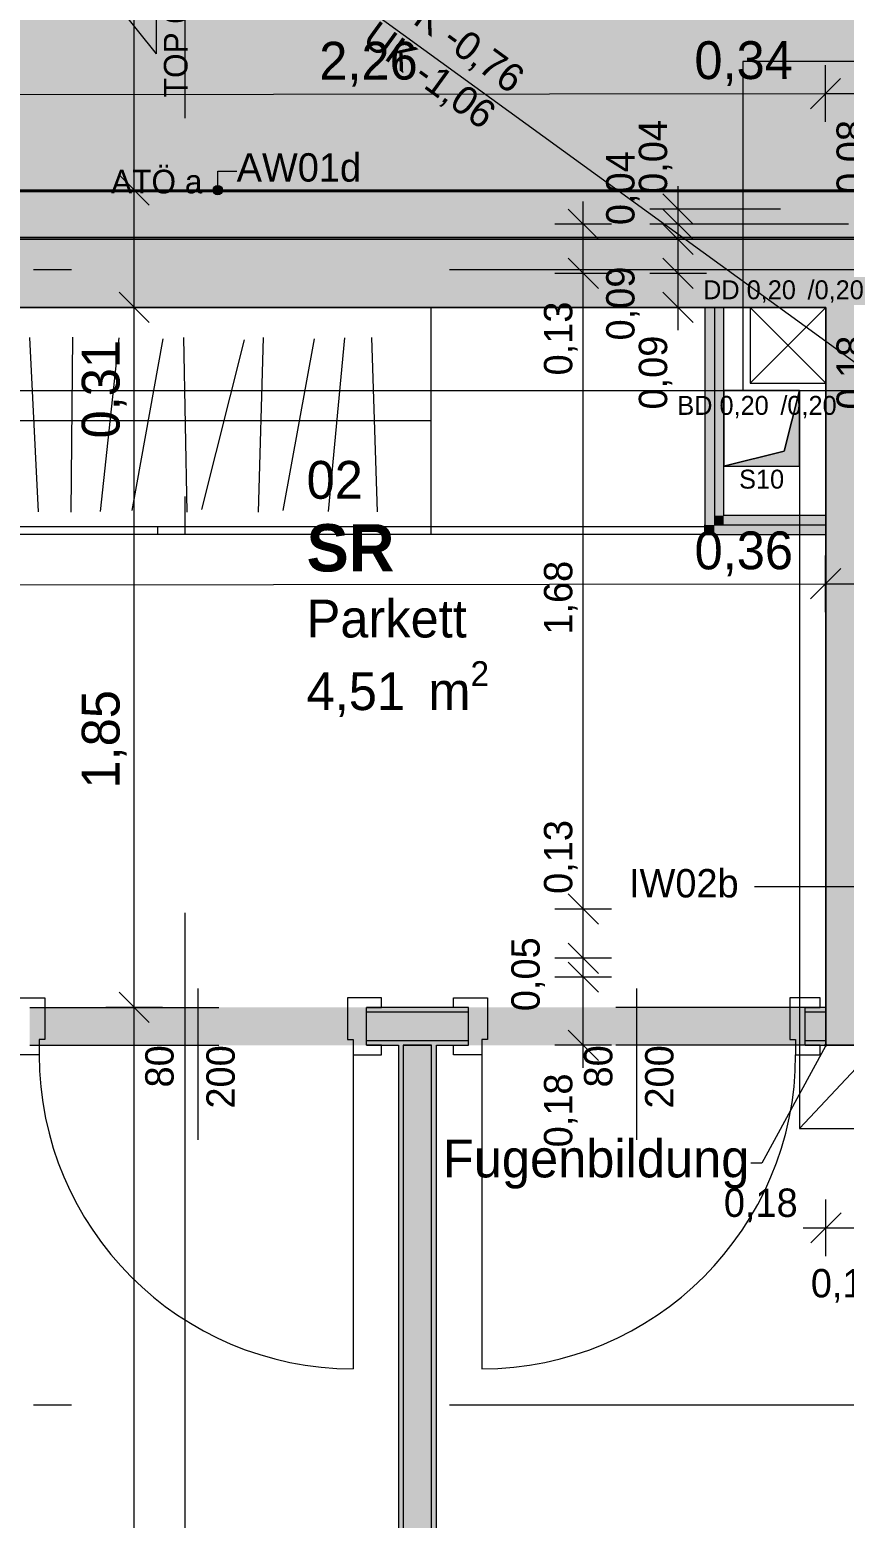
# Model space of a CAD drawing. Header units: metres. Extents: x -3.9 to 83, y -38 to 6.2.
# Drawn here: x 5.59 to 7.743, y -27.3 to -23.366 of the extents above; entities that cross this region are included whole.
import ezdxf

# ---------------------------------------------------------------- set-up
doc = ezdxf.new("R2010")
doc.units = ezdxf.units.M
doc.header["$MEASUREMENT"] = 0
for name, pattern in [('Achse', [0.004, 0.002, -0.001, 0, -0.001]), ('Strichlinie eng', [0.002, 0.0015, -0.0005]), ('Untersicht', [0.001, 0.0005, -0.0005])]:
    doc.linetypes.add(name, pattern=pattern)
for name, color, linetype in [('0._EG PP_2_000 Achsraster', 7, 'Continuous'), ('0._EG PP_2_110 Wand Aussen', 7, 'Continuous'), ('0._EG PP_2_120 Wand Innen tragend', 7, 'Continuous'), ('0._EG PP_2_130 Wand Innen', 7, 'Continuous'), ('0._EG PP_2_170 Schachtwände', 7, 'Continuous'), ('0._EG PP_2_210 Decke', 7, 'Continuous'), ('0._EG PP_2_220 Bodenaufbau', 7, 'Continuous'), ('0._EG PP_2_221 Bodenaufbau - Abdichtung', 7, 'Continuous'), ('0._EG PP_2_221 Bodenaufbau - Terrassenbelag', 7, 'Continuous'), ('0._EG PP_2_270 Deckendurchbruchsymbol', 7, 'Continuous'), ('0._EG PP_2_510 Möblierung', 7, 'Continuous'), ('0._EG PP_2_810 Raum', 7, 'Continuous'), ('0._EG PP_2_910 Allgemein Bemaßung.x', 7, 'Continuous'), ('0._EG PP_2_915 Allgemein Beschriftung.x', 7, 'Continuous'), ('0._EG PP_2_945 Einreichplan Beschriftung', 7, 'Continuous'), ('0._EG PP_2_950 Polierplan Bemaßung', 7, 'Continuous'), ('0._EG PP_2_955 Polierplan Beschriftung', 7, 'Continuous')]:
    doc.layers.add(name, color=color, linetype=linetype)
doc.styles.add('ERSTELLTER_STIL_10', font='')
doc.styles.add('ERSTELLTER_STIL_2', font='')
doc.styles.get('ERSTELLTER_STIL_10').set_extended_font_data('Eurostile', bold=True)
doc.styles.get('ERSTELLTER_STIL_2').set_extended_font_data('Eurostile')

msp = doc.modelspace()

# ---------------------------------------------------------------- hatches: boundary and pattern name
at = {"layer": '0._EG PP_2_110 Wand Aussen', "linetype": 'Continuous', "lineweight": 13, "true_color": 0xff6400}
msp.add_hatch(color=30, dxfattribs=at).paths.add_polyline_path([(5.43, -23.915), (7.875, -23.915), (7.875, -23.795), (5.43, -23.795)])
at = {"layer": '0._EG PP_2_110 Wand Aussen', "linetype": 'Continuous', "lineweight": 0, "true_color": 0x373737}
msp.add_hatch(color=250, dxfattribs=at).paths.add_polyline_path([(5.31, -23.92), (7.875, -23.92), (7.875, -23.915), (5.31, -23.915)])
at = {"layer": '0._EG PP_2_110 Wand Aussen', "linetype": 'Continuous', "lineweight": 13, "true_color": 0x3f7f02}
msp.add_hatch(color=76, dxfattribs=at).paths.add_polyline_path([(5.305, -24.1), (7.875, -24.1), (7.875, -23.92), (5.305, -23.92)])
at = {"layer": '0._EG PP_2_120 Wand Innen tragend', "linetype": 'Continuous', "lineweight": 13, "true_color": 0x3f7f02}
for points in [[(7.875, -25.87), (7.875, -24.1), (7.695, -24.1), (7.695, -25.87)], [(7.875, -25.87), (7.695, -26.05), (7.875, -26.05)], [(7.695, -25.87), (7.695, -26.05), (7.875, -25.87)]]:
    msp.add_hatch(color=76, dxfattribs=at).paths.add_polyline_path(points)
at = {"layer": '0._EG PP_2_130 Wand Innen', "linetype": 'Continuous', "lineweight": 0, "true_color": 0xffffff}
for points in [[(6.48, -26.05), (6.48, -25.95), (5.59, -25.95), (5.59, -26.05)], [(6.75, -26.05), (7.64, -26.05), (7.64, -25.95), (6.75, -25.95)]]:
    msp.add_hatch(color=7, dxfattribs=at).paths.add_polyline_path(points)
at = {"layer": '0._EG PP_2_130 Wand Innen', "linetype": 'Continuous', "lineweight": 13, "true_color": 0xfb02fe}
for points in [[(6.48, -25.95), (6.48, -25.9625), (6.75, -25.9625), (6.75, -25.95)], [(7.64, -25.95), (7.64, -25.9625), (7.695, -25.9625), (7.695, -25.95)], [(6.48, -26.0375), (6.48, -26.05), (6.75, -26.05), (6.75, -26.0375)], [(7.695, -26.0375), (7.64, -26.0375), (7.64, -26.05), (7.695, -26.05)], [(6.565, -26.05), (6.565, -31.2), (6.5775, -31.2), (6.5775, -26.05)], [(6.665, -31.2), (6.665, -26.05), (6.6525, -26.05), (6.6525, -31.2)]]:
    msp.add_hatch(color=6, dxfattribs=at).paths.add_polyline_path(points)
at = {"layer": '0._EG PP_2_130 Wand Innen', "linetype": 'Continuous', "lineweight": 13, "true_color": 0xffaa00}
for points in [[(6.48, -26.0375), (6.75, -26.0375), (6.75, -25.9625), (6.48, -25.9625)], [(7.64, -26.0375), (7.695, -26.0375), (7.695, -25.9625), (7.64, -25.9625)], [(6.6525, -31.2), (6.6525, -26.05), (6.5775, -26.05), (6.5775, -31.2)]]:
    msp.add_hatch(color=40, dxfattribs=at).paths.add_polyline_path(points)
at = {"layer": '0._EG PP_2_170 Schachtwände', "linetype": 'Continuous', "lineweight": 13, "true_color": 0xfb02fe}
for points in [[(7.4, -24.675), (7.4, -24.1), (7.375, -24.1), (7.375, -24.675)], [(7.425, -24.65), (7.425, -24.1), (7.4, -24.1), (7.4, -24.65)], [(7.4, -24.65), (7.4, -24.675), (7.425, -24.65)], [(7.425, -24.65), (7.4, -24.675), (7.425, -24.675)], [(7.425, -24.675), (7.695, -24.675), (7.695, -24.65), (7.425, -24.65)], [(7.375, -24.675), (7.375, -24.7), (7.4, -24.675)], [(7.375, -24.7), (7.4, -24.7), (7.4, -24.675)], [(7.4, -24.675), (7.4, -24.7), (7.695, -24.7), (7.695, -24.675)]]:
    msp.add_hatch(color=6, dxfattribs=at).paths.add_polyline_path(points)
at = {"layer": '0._EG PP_2_221 Bodenaufbau - Terrassenbelag', "linetype": 'Continuous', "lineweight": 0, "true_color": 0x111111}
msp.add_hatch(color=250, dxfattribs=at).paths.add_polyline_path([(6.92, -20.735), (5.435, -20.735), (5.435, -23.7911), (10.035, -23.79), (10.035, -23.63), (10.96, -23.63), (10.96, -23.79), (12.335, -23.7912), (12.335, -22.56), (12.065, -22.56), (12.065, -21.0987), (10.845, -21.0987), (10.845, -22.29), (6.92, -22.29)])
at = {"layer": '0._EG PP_2_270 Deckendurchbruchsymbol', "linetype": 'Continuous', "lineweight": 0}
msp.add_hatch(color=8, dxfattribs=at).paths.add_polyline_path([(7.425, -24.52), (7.625, -24.52), (7.625, -24.32), (7.5846, -24.4796)])
at = {"layer": '0._EG PP_2_915 Allgemein Beschriftung.x', "linetype": 'Continuous', "lineweight": 0, "true_color": 0x000000}
msp.add_hatch(color=18, dxfattribs=at).paths.add_polyline_path([(6.0746, -23.79), (6.0755, -23.7948), (6.0782, -23.7988), (6.0823, -23.8015), (6.0871, -23.8025), (6.0919, -23.8015), (6.0959, -23.7988), (6.0986, -23.7948), (6.0996, -23.79), (6.0986, -23.7852), (6.0959, -23.7812), (6.0919, -23.7785), (6.0871, -23.7775), (6.0823, -23.7785), (6.0782, -23.7812), (6.0755, -23.7852)])
at = {"layer": '0._EG PP_2_955 Polierplan Beschriftung', "linetype": 'Continuous', "lineweight": 13, "true_color": 0xfb02fe}
msp.add_hatch(color=6, dxfattribs=at).paths.add_polyline_path([(7.6925, -26.05), (7.6927, -26.051), (7.6933, -26.0518), (7.6941, -26.0523), (7.695, -26.0525), (7.696, -26.0523), (7.6968, -26.0518), (7.6973, -26.051), (7.6975, -26.05), (7.6973, -26.049), (7.6968, -26.0482), (7.696, -26.0477), (7.695, -26.0475), (7.6941, -26.0477), (7.6933, -26.0482), (7.6927, -26.049)])

# ---------------------------------------------------------------- linework, layer by layer
at = {"layer": '0._EG PP_2_000 Achsraster', "color": 5, "linetype": 'Achse', "lineweight": 0, "ltscale": 1000}
for p, q in [((6, 3), (6, -36)), ((-1.5, -24), (21, -24)), ((-1.5, -27), (21, -27))]:
    msp.add_line(p, q, dxfattribs=at)
at = {"layer": '0._EG PP_2_110 Wand Aussen', "color": 7, "linetype": 'Continuous', "lineweight": 13, "ltscale": 1000}
for p, q in [((7.875, -23.795), (5.43, -23.795)), ((7.875, -23.915), (5.31, -23.915))]:
    msp.add_line(p, q, dxfattribs=at)
at = {"layer": '0._EG PP_2_110 Wand Aussen', "color": 7, "linetype": 'Continuous', "lineweight": 18, "ltscale": 1000}
msp.add_line((7.875, -23.92), (5.305, -23.92), dxfattribs=at)
at = {"layer": '0._EG PP_2_110 Wand Aussen', "color": 7, "linetype": 'Continuous', "lineweight": 13, "ltscale": 1000, "flags": 128}
msp.add_lwpolyline([(7.875, -23.79), (5.435, -23.79)], dxfattribs=at)
at = {"layer": '0._EG PP_2_110 Wand Aussen', "color": 7, "linetype": 'Continuous', "lineweight": 18, "ltscale": 1000, "flags": 128}
msp.add_lwpolyline([(5.125, -24.1), (7.695, -24.1)], dxfattribs=at)
at = {"layer": '0._EG PP_2_120 Wand Innen tragend', "color": 7, "linetype": 'Continuous', "lineweight": 18, "ltscale": 1000, "flags": 128}
for points in [[(7.695, -24.1), (7.695, -26.05)], [(7.695, -26.05), (7.875, -26.05)]]:
    msp.add_lwpolyline(points, dxfattribs=at)
at = {"layer": '0._EG PP_2_130 Wand Innen', "color": 7, "linetype": 'Continuous', "lineweight": 13, "ltscale": 1000}
for p, q in [((6.035, -26.3), (6.035, -25.9)), ((7.195, -26.3), (7.195, -25.9)), ((6.445, -26.075), (6.445, -26.905)), ((6.785, -26.075), (6.785, -26.905))]:
    msp.add_line(p, q, dxfattribs=at)
at = {"layer": '0._EG PP_2_130 Wand Innen', "color": 8, "linetype": 'Continuous', "lineweight": 13, "ltscale": 1000}
for p, q in [((5.55, -25.925), (5.63, -25.925)), ((5.63, -25.925), (5.63, -26.035)), ((6.43, -25.925), (6.43, -26.035)), ((6.52, -25.925), (6.43, -25.925)), ((6.48, -26.05), (6.48, -25.95)), ((6.48, -25.95), (6.52, -25.95)), ((6.52, -25.95), (6.52, -25.925)), ((6.71, -25.95), (6.71, -25.925)), ((6.71, -25.925), (6.8, -25.925)), ((6.75, -25.95), (6.71, -25.95)), ((6.75, -26.05), (6.75, -25.95)), ((6.8, -25.925), (6.8, -26.035)), ((7.6, -25.925), (7.6, -26.035)), ((7.68, -25.925), (7.6, -25.925)), ((7.64, -26.05), (7.64, -25.95)), ((7.64, -25.95), (7.68, -25.95)), ((7.68, -25.95), (7.68, -25.925)), ((5.63, -26.035), (5.615, -26.035)), ((5.615, -26.035), (5.615, -26.075)), ((6.43, -26.035), (6.445, -26.035)), ((6.445, -26.035), (6.445, -26.075)), ((6.8, -26.035), (6.785, -26.035)), ((6.785, -26.035), (6.785, -26.075)), ((7.6, -26.035), (7.615, -26.035)), ((7.615, -26.035), (7.615, -26.075)), ((5.615, -26.075), (5.55, -26.075)), ((6.445, -26.075), (6.52, -26.075)), ((6.52, -26.05), (6.48, -26.05)), ((6.52, -26.075), (6.52, -26.05)), ((6.71, -26.075), (6.71, -26.05)), ((6.71, -26.05), (6.75, -26.05)), ((6.785, -26.075), (6.71, -26.075)), ((7.615, -26.075), (7.68, -26.075)), ((7.68, -26.05), (7.64, -26.05)), ((7.68, -26.075), (7.68, -26.05))]:
    msp.add_line(p, q, dxfattribs=at)
at = {"layer": '0._EG PP_2_130 Wand Innen', "color": 8, "linetype": 'Untersicht', "lineweight": 13, "ltscale": 1000}
for p, q in [((5.59, -25.95), (6.48, -25.95)), ((7.64, -25.95), (6.75, -25.95)), ((5.59, -26.05), (6.48, -26.05)), ((7.64, -26.05), (6.75, -26.05))]:
    msp.add_line(p, q, dxfattribs=at)
at = {"layer": '0._EG PP_2_130 Wand Innen', "color": 7, "linetype": 'Continuous', "lineweight": 18, "ltscale": 1000}
for p, q in [((6.48, -25.9625), (6.48, -25.95)), ((6.48, -25.9625), (6.48, -25.95)), ((6.48, -25.9625), (6.48, -25.95)), ((6.75, -25.9625), (6.75, -25.95)), ((6.75, -25.9625), (6.75, -25.95)), ((6.75, -25.9625), (6.75, -25.95)), ((7.64, -25.9625), (7.64, -25.95)), ((7.64, -25.9625), (7.64, -25.95)), ((7.64, -25.9625), (7.64, -25.95)), ((6.75, -25.9625), (6.48, -25.9625)), ((6.48, -26.0375), (6.48, -25.9625)), ((6.48, -26.0375), (6.48, -25.9625)), ((6.48, -26.0375), (6.48, -25.9625)), ((6.75, -26.0375), (6.75, -25.9625)), ((6.75, -26.0375), (6.75, -25.9625)), ((6.75, -26.0375), (6.75, -25.9625)), ((7.695, -25.9625), (7.64, -25.9625)), ((7.64, -26.0375), (7.64, -25.9625)), ((7.64, -26.0375), (7.64, -25.9625)), ((7.64, -26.0375), (7.64, -25.9625)), ((6.48, -26.0375), (6.75, -26.0375)), ((6.48, -26.05), (6.48, -26.0375)), ((6.48, -26.05), (6.48, -26.0375)), ((6.48, -26.05), (6.48, -26.0375)), ((6.75, -26.05), (6.75, -26.0375)), ((6.75, -26.05), (6.75, -26.0375)), ((6.75, -26.05), (6.75, -26.0375)), ((7.64, -26.0375), (7.695, -26.0375)), ((7.64, -26.05), (7.64, -26.0375)), ((7.64, -26.05), (7.64, -26.0375)), ((7.64, -26.05), (7.64, -26.0375)), ((6.5775, -26.05), (6.5775, -31.2)), ((6.6525, -31.2), (6.6525, -26.05))]:
    msp.add_line(p, q, dxfattribs=at)
at = {"layer": '0._EG PP_2_130 Wand Innen', "color": 7, "linetype": 'Continuous', "lineweight": 18, "ltscale": 1000, "flags": 128}
for points in [[(6.75, -25.95), (6.48, -25.95)], [(7.695, -25.95), (7.64, -25.95)], [(7.695, -26.05), (7.695, -25.95)], [(6.48, -26.05), (6.565, -26.05)], [(6.565, -26.05), (6.565, -31.2)], [(6.6525, -26.05), (6.5775, -26.05)], [(6.5775, -26.05), (6.6525, -26.05)], [(6.665, -31.2), (6.665, -26.05)], [(6.665, -26.05), (6.75, -26.05)], [(7.64, -26.05), (7.695, -26.05)]]:
    msp.add_lwpolyline(points, dxfattribs=at)
at = {"layer": '0._EG PP_2_130 Wand Innen', "color": 7, "linetype": 'Continuous', "lineweight": 13, "ltscale": 1000}
for centre, start, end in [((6.445, -26.075), 180, 270), ((6.785, -26.075), 270, 0)]:
    msp.add_arc(centre, 0.83, start, end, dxfattribs=at)
at = {"layer": '0._EG PP_2_170 Schachtwände', "color": 7, "linetype": 'Continuous', "lineweight": 18, "ltscale": 1000}
for p, q in [((7.4, -24.1), (7.4, -24.65)), ((7.4, -24.65), (7.4, -24.675)), ((7.4, -24.675), (7.425, -24.675)), ((7.425, -24.675), (7.695, -24.675))]:
    msp.add_line(p, q, dxfattribs=at)
at = {"layer": '0._EG PP_2_170 Schachtwände', "color": 7, "linetype": 'Continuous', "lineweight": 18, "ltscale": 1000, "flags": 128}
for points in [[(7.375, -24.1), (7.4, -24.1)], [(7.375, -24.1), (7.375, -24.675)], [(7.4, -24.1), (7.425, -24.1)], [(7.425, -24.65), (7.425, -24.1)], [(7.695, -24.65), (7.425, -24.65)], [(7.695, -24.675), (7.695, -24.65)], [(7.375, -24.7), (7.375, -24.675)], [(7.375, -24.7), (7.695, -24.7)], [(7.695, -24.7), (7.695, -24.675)]]:
    msp.add_lwpolyline(points, dxfattribs=at)
at = {"layer": '0._EG PP_2_210 Decke', "color": 8, "linetype": 'Continuous', "lineweight": 13, "ltscale": 1000, "flags": 128}
msp.add_lwpolyline([(0.1831, -14.47), (0.185, -14.9998), (0.185, -21.895), (3.305, -21.895), (3.305, -22.165), (4.905, -22.165), (4.905, -24.32), (7.875, -24.32), (7.875, -23.85), (9.87, -23.85), (9.87, -24.32), (13.0067, -24.32), (12.9484, -23.92), (12.865, -23.92), (12.865, -21.895), (18.7604, -21.895), (18.7621, -21.495), (18.7694, -20.4274), (14.6603, -20.4274), (15.32, -17.3819), (15.32, -14.87), (15.32, -14.47)], close=True, dxfattribs=at)
at = {"layer": '0._EG PP_2_210 Decke', "color": 7, "linetype": 'Continuous', "lineweight": 13, "ltscale": 1000, "true_color": 0xf4f4f4, "flags": 128}
for points in [[(5.305, -21.495), (0.1844, -21.495), (0.1967, -31.38), (9.535, -31.38), (9.535, -30.88), (12.385, -30.88), (12.385, -29.98), (18.7258, -29.98), (18.7621, -21.495), (12.465, -21.495), (12.465, -24.32), (13.0067, -24.32), (13.2326, -25.87), (9.875, -25.87), (7.875, -25.87), (7.875, -23.92), (5.305, -23.92)], [(7.625, -26.27), (10.12, -26.27), (10.12, -23.92), (10.27, -23.92), (10.27, -23.45), (7.475, -23.45), (7.475, -24.32), (7.625, -24.32)]]:
    msp.add_lwpolyline(points, close=True, dxfattribs=at)
at = {"layer": '0._EG PP_2_220 Bodenaufbau', "color": 7, "linetype": 'Continuous', "lineweight": 13, "ltscale": 1000, "true_color": 0xf4f4f4, "flags": 128}
for points in [[(0.1846, -14.87), (0.185, -21.495), (5.305, -21.495), (5.305, -23.92), (7.875, -23.92), (7.875, -23.81), (9.895, -23.81), (9.895, -23.92), (10.085, -23.92), (10.085, -23.68), (10.895, -23.68), (10.895, -23.92), (12.465, -23.92), (12.465, -21.495), (18.4632, -21.495), (18.4737, -19.8717), (14.5965, -19.8717), (15.14, -17.3627), (15.14, -14.87)], [(0.1853, -15.07), (0.185, -14.9998), (0.185, -21.365), (5.435, -21.365), (5.435, -23.79), (7.875, -23.79), (7.875, -23.85), (9.875, -23.85), (9.875, -23.79), (10.035, -23.79), (10.035, -23.68), (10.94, -23.68), (10.94, -23.79), (12.335, -23.79), (12.335, -21.365), (18.463, -21.365), (18.4871, -17.7847), (14.9872, -17.7847), (15.08, -17.3563), (15.08, -14.87), (13.61, -14.87), (13.61, -15.07)], [(12.285, -15.07), (12.285, -19.54), (5.435, -19.54), (5.435, -23.79), (7.875, -23.79), (7.875, -23.85), (9.875, -23.85), (9.875, -23.79), (12.335, -23.79), (12.335, -21.295), (13.635, -21.295), (13.635, -16.59), (15.08, -16.59), (15.08, -15.07)], [(0.3646, -21.675), (0.3765, -31.2), (9.355, -31.2), (9.355, -30.7), (12.205, -30.7), (12.205, -29.8), (18.5466, -29.8), (18.5814, -21.675), (12.645, -21.675), (12.645, -24.1), (10.05, -24.1), (10.05, -25.6), (11.19, -25.6), (11.19, -26.05), (7.695, -26.05), (7.695, -24.1), (5.125, -24.1), (5.125, -21.675)]]:
    msp.add_lwpolyline(points, close=True, dxfattribs=at)
at = {"layer": '0._EG PP_2_221 Bodenaufbau - Abdichtung', "color": 171, "linetype": 'Untersicht', "lineweight": 13, "ltscale": 1000, "true_color": 0x6c6cff, "flags": 128}
msp.add_lwpolyline([(7.875, -23.92), (5.305, -23.92)], dxfattribs=at)
at = {"layer": '0._EG PP_2_221 Bodenaufbau - Terrassenbelag', "color": 7, "linetype": 'Continuous', "lineweight": 18, "ltscale": 1000, "flags": 128}
msp.add_lwpolyline([(10.035, -23.79), (5.435, -23.7911)], dxfattribs=at)
at = {"layer": '0._EG PP_2_270 Deckendurchbruchsymbol', "color": 7, "linetype": 'Strichlinie eng', "lineweight": 13, "ltscale": 1000}
for p, q in [((7.495, -24.3), (7.695, -24.1)), ((7.495, -24.1), (7.695, -24.3))]:
    msp.add_line(p, q, dxfattribs=at)
at = {"layer": '0._EG PP_2_270 Deckendurchbruchsymbol', "color": 7, "linetype": 'Strichlinie eng', "lineweight": 13, "ltscale": 1000, "flags": 128}
msp.add_lwpolyline([(7.695, -24.3), (7.695, -24.1), (7.495, -24.1), (7.495, -24.3)], close=True, dxfattribs=at)
at = {"layer": '0._EG PP_2_270 Deckendurchbruchsymbol', "color": 7, "linetype": 'Continuous', "lineweight": 13, "ltscale": 1000, "flags": 128}
for points in [[(7.5846, -24.4796), (7.625, -24.32), (7.425, -24.32), (7.425, -24.52)], [(7.425, -24.52), (7.625, -24.52), (7.625, -24.32), (7.5846, -24.4796)]]:
    msp.add_lwpolyline(points, close=True, dxfattribs=at)
at = {"layer": '0._EG PP_2_510 Möblierung', "color": 8, "linetype": 'Continuous', "lineweight": 13, "ltscale": 1000, "true_color": 0x7e7f7f}
for p, q in [((6.6517, -24.7), (6.6517, -24.1)), ((5.613, -24.6406), (5.5904, -24.1794)), ((5.6998, -24.6409), (5.7036, -24.1791)), ((5.7768, -24.6395), (5.8266, -24.1805)), ((5.8605, -24.6372), (5.9429, -24.1828)), ((6.006, -24.6408), (5.9974, -24.1792)), ((6.0452, -24.6339), (6.1582, -24.1861)), ((6.195, -24.6408), (6.2084, -24.1792)), ((6.2601, -24.6371), (6.3433, -24.1829)), ((6.38, -24.6398), (6.4234, -24.1802)), ((6.5091, -24.6407), (6.4943, -24.1793)), ((6.6517, -24.4), (5.205, -24.4)), ((7.375, -24.68), (5.205, -24.68)), ((5.9284, -24.7), (5.9284, -24.68)), ((6.6517, -24.7), (6.6517, -24.68)), ((7.375, -24.7), (7.375, -24.68))]:
    msp.add_line(p, q, dxfattribs=at)
at = {"layer": '0._EG PP_2_510 Möblierung', "color": 8, "linetype": 'Continuous', "lineweight": 13, "ltscale": 1000, "true_color": 0x7e7f7f, "flags": 128}
msp.add_lwpolyline([(7.375, -24.7), (5.205, -24.7), (5.205, -24.1), (7.375, -24.1)], close=True, dxfattribs=at)
at = {"layer": '0._EG PP_2_910 Allgemein Bemaßung.x', "color": 7, "linetype": 'Continuous', "lineweight": 13, "ltscale": 1000}
for q in [(5.925, -23.18), (5.825, -23.305)]:
    msp.add_line((5.925, -23.43), q, dxfattribs=at)
at = {"layer": '0._EG PP_2_915 Allgemein Beschriftung.x', "color": 7, "linetype": 'Continuous', "lineweight": 13, "ltscale": 1000}
for p, q in [((6.0871, -23.7775), (6.0871, -23.74)), ((6.0871, -23.74), (6.1371, -23.74)), ((7.6495, -25.6317), (7.5064, -25.6317)), ((8.0115, -25.6317), (7.6495, -25.6317))]:
    msp.add_line(p, q, dxfattribs=at)
msp.add_circle((6.0871, -23.79), 0.0125, dxfattribs=at)
at = {"layer": '0._EG PP_2_950 Polierplan Bemaßung', "color": 76, "linetype": 'Continuous', "lineweight": 13, "ltscale": 1000, "true_color": 0x3f7f02}
for p, q in [((4.905, -22.165), (7.875, -24.32)), ((7.625, -26.27), (10.27, -23.45)), ((7.3042, -23.84), (7.3042, -23.78)), ((7.0534, -23.88), (7.0534, -23.82)), ((7.2642, -23.8), (7.3442, -23.88)), ((7.0934, -23.92), (7.0134, -23.84)), ((7.575, -23.84), (7.2292, -23.84)), ((7.3442, -23.92), (7.2642, -23.84)), ((7.3042, -23.88), (7.3042, -23.84)), ((7.1284, -23.88), (6.9784, -23.88)), ((7.0534, -24.01), (7.0534, -23.88)), ((7.755, -23.88), (7.2292, -23.88)), ((7.3442, -23.96), (7.2642, -23.88)), ((7.3042, -23.92), (7.3042, -23.88)), ((7.3792, -23.92), (7.2292, -23.92)), ((7.3042, -24.01), (7.3042, -23.92)), ((7.0134, -23.97), (7.0934, -24.05)), ((7.2642, -23.97), (7.3442, -24.05)), ((7.1284, -24.01), (6.9784, -24.01)), ((7.0534, -25.69), (7.0534, -24.01)), ((7.3792, -24.01), (7.2292, -24.01)), ((7.3042, -24.1), (7.3042, -24.01)), ((7.2642, -24.06), (7.3442, -24.14)), ((7.3792, -24.1), (7.2292, -24.1)), ((7.3042, -24.16), (7.3042, -24.1)), ((7.0134, -25.65), (7.0934, -25.73)), ((7.1284, -25.69), (6.9784, -25.69)), ((7.0534, -25.82), (7.0534, -25.69)), ((7.0134, -25.78), (7.0934, -25.86)), ((7.1284, -25.82), (6.9784, -25.82)), ((7.0134, -25.83), (7.0934, -25.91)), ((7.0534, -25.87), (7.0534, -25.82)), ((7.1284, -25.87), (6.9784, -25.87)), ((7.0534, -26.05), (7.0534, -25.87)), ((7.0134, -26.01), (7.0934, -26.09)), ((7.1284, -26.05), (6.9784, -26.05)), ((7.0534, -26.11), (7.0534, -26.05)), ((7.695, -26.6076), (7.695, -26.4576)), ((7.735, -26.4926), (7.655, -26.5726)), ((7.635, -26.5326), (7.695, -26.5326)), ((7.695, -26.5326), (7.875, -26.5326))]:
    msp.add_line(p, q, dxfattribs=at)
at = {"layer": '0._EG PP_2_950 Polierplan Bemaßung', "color": 6, "linetype": 'Continuous', "lineweight": 13, "ltscale": 1000, "true_color": 0xfb02fe}
for p, q in [((5.8661, -23.79), (5.8661, -22.36)), ((7.6939, -23.6098), (7.6937, -23.4598)), ((7.7338, -23.4948), (7.6539, -23.5749)), ((5.4355, -23.5376), (7.6938, -23.5348)), ((7.6938, -23.5348), (8.0342, -23.5344)), ((5.8261, -23.75), (5.9061, -23.83)), ((5.9411, -23.79), (5.7911, -23.79)), ((5.8661, -24.1), (5.8661, -23.79)), ((5.8261, -24.06), (5.9061, -24.14)), ((5.9411, -24.1), (5.7911, -24.1)), ((5.8661, -25.95), (5.8661, -24.1)), ((7.6943, -24.9055), (7.6941, -24.7555)), ((7.7342, -24.7904), (7.6543, -24.8705)), ((3.5202, -24.8357), (7.6942, -24.8305)), ((7.6942, -24.8305), (8.054, -24.83)), ((5.8261, -25.91), (5.9061, -25.99)), ((5.9411, -25.95), (5.7911, -25.95)), ((5.8661, -31.2), (5.8661, -25.95))]:
    msp.add_line(p, q, dxfattribs=at)
at = {"layer": '0._EG PP_2_955 Polierplan Beschriftung', "color": 6, "linetype": 'Continuous', "lineweight": 13, "ltscale": 1000, "true_color": 0xfb02fe}
for p, q in [((7.6938, -26.0522), (7.5257, -26.3612)), ((7.5257, -26.3612), (7.4964, -26.3612))]:
    msp.add_line(p, q, dxfattribs=at)
msp.add_circle((7.695, -26.05), 0.0025, dxfattribs=at)

# ---------------------------------------------------------------- texts
at = {"layer": '0._EG PP_2_130 Wand Innen', "color": 7, "linetype": 'Continuous', "lineweight": 13, "char_height": 0.075, "attachment_point": 9, "rotation": 90, "style": 'ERSTELLTER_STIL_2'}
for s, insert in [('\\A1;{\\pqr;\\pt0;\\fEurostile|b0|i0|c0|p0;\\W1.000000;80}', (5.9714, -26.05)), ('\\A1;{\\pqr;\\pt0;\\fEurostile|b0|i0|c0|p0;\\W1.000000;200}', (6.133, -26.05)), ('\\A1;{\\pqr;\\pt0;\\fEurostile|b0|i0|c0|p0;\\W1.000000;80}', (7.1314, -26.05)), ('\\A1;{\\pqr;\\pt0;\\fEurostile|b0|i0|c0|p0;\\W1.000000;200}', (7.293, -26.05))]:
    msp.add_mtext(s, dxfattribs=dict(at, insert=insert))
at = {"layer": '0._EG PP_2_270 Deckendurchbruchsymbol', "color": 1, "linetype": 'Continuous', "lineweight": 0, "char_height": 0.05, "style": 'ERSTELLTER_STIL_2'}
for s, insert, attachment_point in [('\\A1;{\\pqc;\\pt0;\\fEurostile|b0|i0|c0|p0;\\W1.000000;DD 0,20\\fEurostile|b0|i0|c0|p0;\\W1.000000;\\A1{\\H.66x;\\S^  ;}\\fEurostile|b0|i0|c0|p0;\\W1.000000; /0,20\\fEurostile|b0|i0|c0|p0;\\W1.000000;\\A1{\\H.66x;\\S^  ;}\\fEurostile|b0|i0|c0|p0;\\W1.000000;\\fEurostile|b0|i0|c0|p0;\\W1.000000;\\A1{\\H.66x;\\S^  ;}}', (7.595, -24.0931), 8), ('\\A1;{\\pqc;\\pt0;\\fEurostile|b0|i0|c0|p0;\\W1.000000;BD 0,20\\fEurostile|b0|i0|c0|p0;\\W1.000000;\\A1{\\H.66x;\\S^  ;}\\fEurostile|b0|i0|c0|p0;\\W1.000000; /0,20\\fEurostile|b0|i0|c0|p0;\\W1.000000;\\A1{\\H.66x;\\S^  ;}\\fEurostile|b0|i0|c0|p0;\\W1.000000;\\fEurostile|b0|i0|c0|p0;\\W1.000000;\\A1{\\H.66x;\\S^  ;}}', (7.525, -24.3986), 8), ('\\A1;{\\pqc;\\pt0;\\fEurostile|b0|i0|c0|p0;\\W1.000000;S10}', (7.525, -24.5289), 2)]:
    msp.add_mtext(s, dxfattribs=dict(at, insert=insert, attachment_point=attachment_point))
at = {"layer": '0._EG PP_2_810 Raum', "color": 7, "linetype": 'Continuous', "lineweight": 13, "attachment_point": 1}
for s, insert, char_height, style in [('\\A1;{\\pql;\\pt0;\\fEurostile|b0|i0|c0|p0;\\W1.000000;02}', (6.322, -24.5058), 0.1, 'ERSTELLTER_STIL_2'), ('\\A1;{\\pql;\\pt0;\\fEurostile|b1|i0|c0|p0;\\W1.000000;SR}', (6.322, -24.6729), 0.125, 'ERSTELLTER_STIL_10'), ('\\A1;{\\pql;\\pt0;\\fEurostile|b0|i0|c0|p0;\\W1.000000;Parkett}', (6.322, -24.8724), 0.1, 'ERSTELLTER_STIL_2'), ('\\A1;{\\pql;\\pt0,0.05;\\fEurostile|b0|i0|c0|p0;\\W1.000000;4,51\\fEurostile|b0|i0|c0|p0;\\W1.000000;\\A1{\\H.66x;\\S^  ;}\\fEurostile|b0|i0|c0|p0;\\W1.000000; m\\fEurostile|b0|i0|c0|p0;\\W1.000000;\\A1{\\H.66x;\\S2^  ;}}', (6.322, -25.035), 0.1, 'ERSTELLTER_STIL_2')]:
    msp.add_mtext(s, dxfattribs=dict(at, insert=insert, char_height=char_height, style=style))
at = {"layer": '0._EG PP_2_910 Allgemein Bemaßung.x', "color": 7, "linetype": 'Continuous', "lineweight": 13, "insert": (5.9763, -23.5448), "char_height": 0.0625, "attachment_point": 4, "rotation": 90, "style": 'ERSTELLTER_STIL_2'}
msp.add_mtext('\\A1;{\\pql;\\fEurostile|b0|i0|c0|p0;\\W1.000000;TOP 02/02}', dxfattribs=at)
at = {"layer": '0._EG PP_2_915 Allgemein Beschriftung.x', "color": 7, "linetype": 'Continuous', "lineweight": 13, "char_height": 0.075, "attachment_point": 4, "style": 'ERSTELLTER_STIL_2'}
for s, insert in [('\\A1;{\\pql;\\fEurostile|b0|i0|c0|p0;\\W1.000000;AW01d}', (6.1371, -23.7306)), ('\\A1;{\\pql;\\fEurostile|b0|i0|c0|p0;\\W1.000000;IW02b}', (7.1744, -25.6224))]:
    msp.add_mtext(s, dxfattribs=dict(at, insert=insert))
at = {"layer": '0._EG PP_2_945 Einreichplan Beschriftung', "color": 5, "linetype": 'Continuous', "lineweight": 0, "insert": (5.805, -23.7996), "char_height": 0.0625, "attachment_point": 7, "style": 'ERSTELLTER_STIL_2'}
msp.add_mtext('\\A1;{\\pql;\\fEurostile|b0|i0|c0|p0;\\W1.000000;ATÖ a}', dxfattribs=at)
at = {"layer": '0._EG PP_2_950 Polierplan Bemaßung', "color": 76, "linetype": 'Continuous', "lineweight": 13, "true_color": 0x3f7f02, "insert": (6.5168, -23.3293), "char_height": 0.075, "attachment_point": 4, "rotation": 324.0358, "line_spacing_factor": 0.968161, "style": 'ERSTELLTER_STIL_2'}
msp.add_mtext('\\A1;{\\pql;\\fEurostile|b0|i0|c0|p0;\\W1.000000;OK \\fEurostile|b0|i0|c0|p0;\\W1.000000;\\fEurostile|b0|i0|c0|p0;\\W1.000000;-0,76\\fEurostile|b0|i0|c0|p0;\\W1.000000;\\A1{\\H.66x;\\S^  ;}\\fEurostile|b0|i0|c0|p0;\\W1.000000;\\fEurostile|b0|i0|c0|p0;\\W1.000000;\\P\\pql;\\fEurostile|b0|i0|c0|p0;\\W1.000000;UK \\fEurostile|b0|i0|c0|p0;\\W1.000000;\\fEurostile|b0|i0|c0|p0;\\W1.000000;-1,06\\fEurostile|b0|i0|c0|p0;\\W1.000000;\\A1{\\H.66x;\\S^  ;}\\fEurostile|b0|i0|c0|p0;\\W1.000000;\\fEurostile|b0|i0|c0|p0;\\W1.000000;}', dxfattribs=at)
at = {"layer": '0._EG PP_2_950 Polierplan Bemaßung', "color": 6, "linetype": 'Continuous', "lineweight": 13, "true_color": 0xfb02fe, "char_height": 0.1, "width": 0.306373, "attachment_point": 7, "style": 'ERSTELLTER_STIL_2'}
for s, insert, rotation in [('\\A1;{\\pql;\\fEurostile|b0|i0|c0|p0;\\W1.000000;2,26}', (6.3556, -23.5168), 0.0714), ('\\A1;{\\pql;\\fEurostile|b0|i0|c0|p0;\\W1.000000;0,34}', (7.3474, -23.5153), 0.0714), ('\\A1;{\\pql;\\fEurostile|b0|i0|c0|p0;\\W1.000000;0,31}', (5.8461, -24.4464), 90), ('\\A1;{\\pql;\\fEurostile|b0|i0|c0|p0;\\W1.000000;0,36}', (7.3478, -24.8109), 0.0714), ('\\A1;{\\pql;\\fEurostile|b0|i0|c0|p0;\\W1.000000;1,85}', (5.8461, -25.3716), 90)]:
    msp.add_mtext(s, dxfattribs=dict(at, insert=insert, rotation=rotation))
at = {"layer": '0._EG PP_2_950 Polierplan Bemaßung', "color": 76, "linetype": 'Continuous', "lineweight": 13, "true_color": 0x3f7f02, "char_height": 0.075, "width": 0.22978, "attachment_point": 7, "rotation": 90, "style": 'ERSTELLTER_STIL_2'}
for s, insert in [('\\A1;{\\pql;\\fEurostile|b0|i0|c0|p0;\\W1.000000;0,04}', (7.2892, -23.8)), ('\\A1;{\\pql;\\fEurostile|b0|i0|c0|p0;\\W1.000000;0,08}', (7.8119, -23.8)), ('\\A1;{\\pql;\\fEurostile|b0|i0|c0|p0;\\W1.000000;0,04}', (7.2029, -23.8825)), ('\\A1;{\\pql;\\fEurostile|b0|i0|c0|p0;\\W1.000000;0,09}', (7.2029, -24.1873)), ('\\A1;{\\pql;\\fEurostile|b0|i0|c0|p0;\\W1.000000;0,13}', (7.0384, -24.2798)), ('\\A1;{\\pql;\\fEurostile|b0|i0|c0|p0;\\W1.000000;0,09}', (7.2892, -24.3698)), ('\\A1;{\\pql;\\fEurostile|b0|i0|c0|p0;\\W1.000000;0,18}', (7.8119, -24.3698)), ('\\A1;{\\pql;\\fEurostile|b0|i0|c0|p0;\\W1.000000;1,68}', (7.0384, -24.9649)), ('\\A1;{\\pql;\\fEurostile|b0|i0|c0|p0;\\W1.000000;0,13}', (7.0384, -25.65)), ('\\A1;{\\pql;\\fEurostile|b0|i0|c0|p0;\\W1.000000;0,05}', (6.9522, -25.9599)), ('\\A1;{\\pql;\\fEurostile|b0|i0|c0|p0;\\W1.000000;0,18}', (7.0384, -26.3198))]:
    msp.add_mtext(s, dxfattribs=dict(at, insert=insert))
at = {"layer": '0._EG PP_2_950 Polierplan Bemaßung', "color": 76, "linetype": 'Continuous', "lineweight": 13, "true_color": 0x3f7f02, "char_height": 0.075, "width": 0.22978, "attachment_point": 7, "style": 'ERSTELLTER_STIL_2'}
for s, insert in [('\\A1;{\\pql;\\fEurostile|b0|i0|c0|p0;\\W1.000000;0,18}', (7.4252, -26.5176)), ('\\A1;{\\pql;\\fEurostile|b0|i0|c0|p0;\\W1.000000;0,13}', (7.6552, -26.7303))]:
    msp.add_mtext(s, dxfattribs=dict(at, insert=insert))
at = {"layer": '0._EG PP_2_955 Polierplan Beschriftung', "color": 6, "linetype": 'Continuous', "lineweight": 13, "true_color": 0xfb02fe, "insert": (6.6822, -26.3643), "char_height": 0.1, "attachment_point": 4, "style": 'ERSTELLTER_STIL_2'}
msp.add_mtext('\\A1;{\\pql;\\fEurostile|b0|i0|c0|p0;\\W1.000000;Fugenbildung}', dxfattribs=at)

doc.saveas('drawing.dxf')
